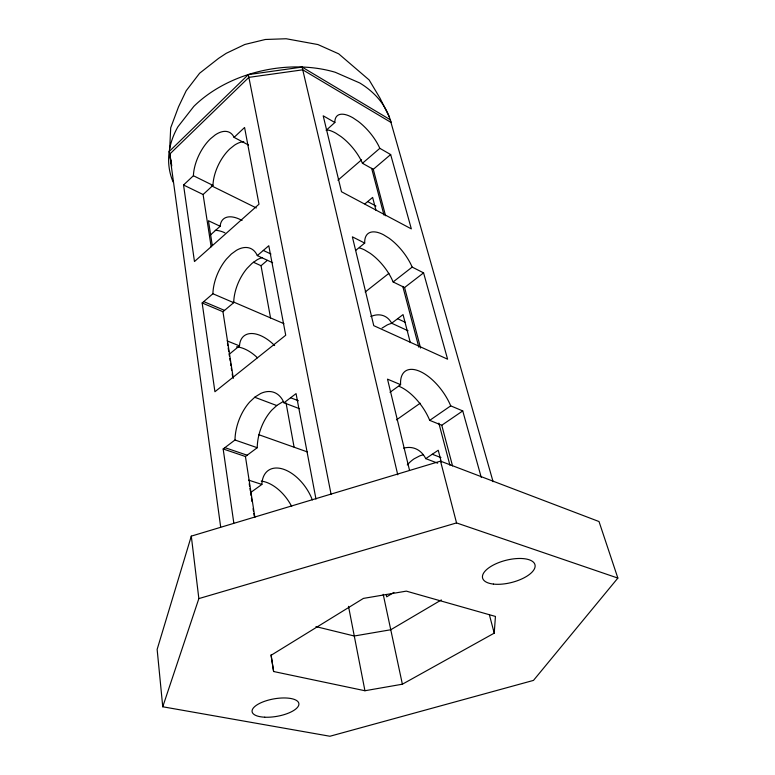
<?xml version="1.0" encoding="UTF-8"?>
<svg xmlns="http://www.w3.org/2000/svg" width="775" height="775" viewBox="0 0 775 775"><rect width="100%" height="100%" fill="white"/><g stroke="black" fill="none" stroke-linecap="round" stroke-linejoin="round"><path stroke-width="1.16" d="M169.715 148.49L170.703 127.807L178.512 106.863L186.203 90.733L199.611 73.228L218.627 58.338L226.261 53.301L244.852 44.466L265.36 39.486L286.188 38.75L317.915 44.553L338.694 53.833L369.152 79.961L379.953 98.057L389.35 117.025M494.227 633.146L495.438 616.435L406.332 591.131L363.436 598.397L271.085 655.292L273.614 671.518L364.938 690.738L402.38 684.209L494.227 633.146L489.325 614.565M191.299 536.135L157.141 649.402L162.75 706.771L329.927 736.25L533.481 680.402L617.859 578.082L599.017 521.546L440.529 461.154L191.299 536.135L198.855 598.591L162.75 706.771M220.672 526.981L169.299 151.396L248.329 74.603L302.095 67.076L390.193 119.708L493.084 481.692M234.089 137.378L244.58 127.487L258.995 204.203L194.467 261.543L183.539 185.012L193.401 175.722A33.16 17.176 -63.7 0 1 210.519 138.735L215.218 134.908A33.16 17.176 -63.7 0 1 234.089 137.378L248.504 145.022M211.158 246.808L203.098 194.515L212.97 185.39A32.773 17.399 -63.6 0 1 229.904 148.839L234.602 145.099A32.773 17.399 -63.6 0 1 243.786 141.699M326.13 130.336L334.858 122.508A32.986 13.776 49.4 0 1 353.071 117.897L358.292 121.433A32.986 13.776 49.4 0 1 379.827 148.325L390.658 154.545L411.341 228.887L341.494 191.745L323.194 115.804L334.858 122.508M210.287 235.106L220.158 226.261A30.835 15.917 48.8 0 1 242.062 220.497M337.929 180.207L361.586 159.805M326.411 129.754A32.666 14.134 49.3 0 1 335.885 133.193L341.107 136.652A32.666 14.134 49.3 0 1 362.438 163.283L379.827 148.325M257.31 255.595L268.789 245.733L285.723 335.236L214.927 391.733L202.159 302.967L212.892 293.744A35.66 19.995 -66.1 0 1 226.465 259.044L231.347 254.016L236.472 250.306A35.66 19.995 -66.1 0 1 257.31 255.595L272.626 262.715M385.572 215.77L373.288 169.338L390.658 154.545M270.552 317.983L261.03 265.728L267.307 260.381M233.304 378.365L222.958 311.724L233.701 302.676A35.204 20.227 -66.1 0 1 247.06 268.392L251.933 263.452L257.067 259.819A35.204 20.227 -66.1 0 1 262.221 257.668M364.918 203.864L372.63 197.422L375.962 210.287M355.589 250.499L364.705 243.079A35.447 16.052 51.6 0 1 383.47 234.738L389.002 238.167A35.447 16.052 51.6 0 1 412.174 267.094L423.576 272.868L447.592 359.193L373.763 325.665L352.363 236.83L364.705 243.079M229.381 354.127L239.494 345.892A32.967 18.367 51.6 0 1 274.65 345.573M365.18 292.02L388.905 273.352M359.426 247.922A35.069 16.44 51.6 0 1 364.667 249.976L370.198 253.318A35.069 16.44 51.6 0 1 393.128 281.945L412.174 267.094M393.128 281.945L404.569 287.544L423.576 272.868M233.808 522.97L223.161 448.967L234.98 439.997A38.953 23.55 -70.2 0 1 249.666 402.031L255.033 396.984L260.691 393.487A38.953 23.55 -70.2 0 1 283.97 402.797L299.537 408.716M283.97 402.797L296.06 393.613L315.977 499.1M370.799 316.5A32.753 21.283 -66.3 0 1 391.666 323.233L403.039 314.602L410.304 342.598M223.161 448.967L245.433 456.504L257.242 447.708A38.411 23.763 -70.3 0 1 271.686 410.237L277.043 405.286L282.71 401.857M250.461 492.668L261.892 484.433A35.727 21.225 55.8 0 1 282.856 469.03A35.727 21.225 55.8 0 1 312.335 499.923M390.009 392.295L400.597 384.671A38.614 18.765 54.8 0 1 419.459 371.186A38.614 18.765 54.8 0 1 450.73 405.858L462.743 410.924L481.256 477.39M396.471 419.885L420.195 403.213M399.067 386.289A38.178 19.181 54.9 0 1 429.718 420.36L450.73 405.858M429.718 420.36L441.769 425.252L462.743 410.924M403.698 448.163A35.456 24.597 -71.4 0 1 425.746 458.635L438.243 450.246L441.275 461.948M382.036 328.106L387.171 324.967A32.366 21.409 -66.3 0 1 392.392 323.233M393.933 592.42L386.706 596.818L386.202 594.454M441.343 599.937L390.765 629.755L354.272 636.004L315.948 626.617M198.855 598.591L456.543 522.922L617.859 578.082M248.668 480.142L261.892 484.433M224.905 447.65L247.167 455.206M234.98 439.997L257.242 447.708M258.705 434.668L307.317 451.903M254.742 397.255L276.762 405.548M425.746 458.635L437.672 463.159M432.276 454.257L440.936 457.579M290.606 397.759L298.385 400.752M227.075 340.864L239.494 345.892M202.159 302.967L222.958 311.724M400.597 384.671L387.51 379.14L409.539 470.377M203.738 301.611L224.537 310.397M233.352 301.93L283.912 323.659M212.892 293.744L233.701 302.676M391.666 323.233L408.086 330.799M253.386 262.212L261.03 265.728M397.604 318.719L405.267 322.293M263.306 250.441L270.969 254.045M220.158 226.261L208.456 220.739L212.292 245.52M183.539 185.012L203.098 194.515M211.304 185.719L256.331 207.952M193.401 175.722L212.97 185.39M367.65 201.578L375.982 206.034M362.438 163.283L373.288 169.338M390.958 122.402L302.734 69.828L248.872 77.364L169.677 154.177L171.75 165.966M441.769 425.252L452.532 465.901M404.569 287.544L420.583 348.082M371.651 168.34L383.983 215.092M402.787 286.392L418.81 347.171M438.844 423.14L449.936 465.213M440.529 461.154L456.543 522.922M302.095 67.076L397.759 474.804M383.199 594.318L402.38 684.209M248.329 74.603L331.08 494.276M348.498 606.331L364.938 690.738M286.043 402.923L294.064 446.981M169.299 151.396L171.575 164.377M245.433 456.504L254.888 517.448M227.443 343.228L227.811 345.592M228.179 347.956L228.722 351.492M229.09 353.855L229.458 356.219M229.826 358.583L230.185 360.947M230.553 363.301L230.921 365.664M231.289 368.028L231.657 370.392M232.2 373.928L232.568 376.292M249.221 483.707L249.589 486.08M249.957 488.463L250.325 490.837M250.693 493.22L251.061 495.593M251.429 497.976L251.982 501.541M253.086 508.671L253.454 511.054M253.822 513.428L254.19 515.811M271.056 654.768L273.614 671.518M173.135 182.009A113.334 79.66 -11.8 0 1 177.901 126.819L193.808 106.398A113.334 79.66 -11.8 0 1 335.178 72.249L359.745 82.964A113.334 79.66 -11.8 0 1 391.094 122.576M261.223 481.072A35.35 21.506 56 0 1 291.671 506.443M236.549 346.871A32.647 18.629 51.6 0 1 257.436 357.788M215.237 230.34A30.545 16.178 48.7 0 1 224.924 232.82M407.262 464.942A35.011 24.693 -71.6 0 1 414.112 458.819L419.74 455.874A35.011 24.693 -71.6 0 1 423.198 454.867M264.711 717.204A23.744 8.864 -10 0 0 298.888 703.652A23.744 8.864 -10 0 0 262.832 701.956A23.744 8.864 -10 0 0 264.711 717.204M493.433 584.088A27.038 11.451 -14.2 0 0 535.012 567.135A27.038 11.451 -14.2 0 0 497.899 562.931A27.038 11.451 -14.2 0 0 493.433 584.088"/></g></svg>
